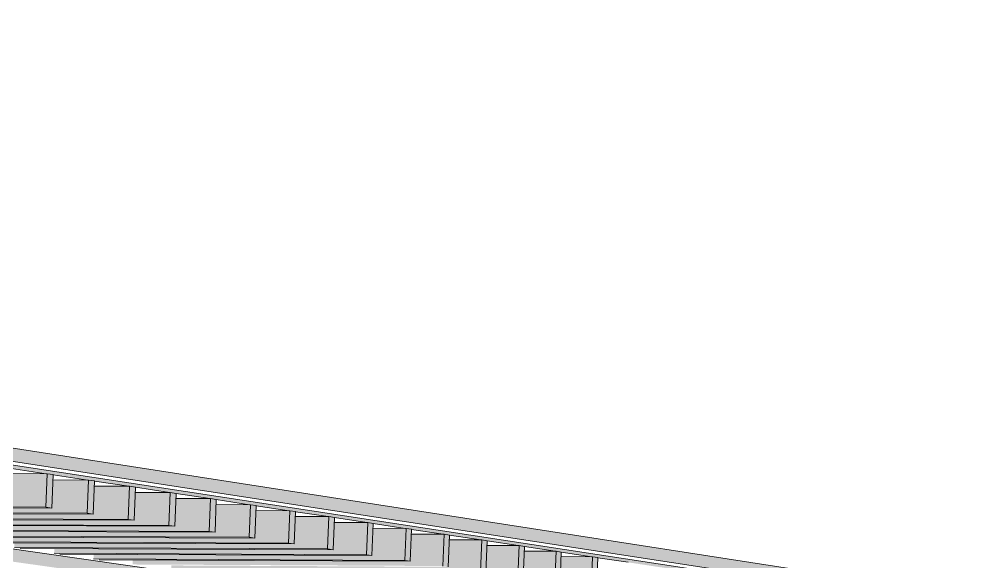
# Model space of a CAD drawing. Header units: inches. Extents: x 31155.6 to 31160.43, y 58.98 to 66.18.
# Drawn here: x 31156.4441 to 31156.5065, y 59.2444 to 59.2794 of the extents above; entities that cross this region are included whole.
import ezdxf

# ---------------------------------------------------------------- set-up
doc = ezdxf.new("R2010")
doc.units = ezdxf.units.IN
doc.header["$MEASUREMENT"] = 0
for name, color, linetype, lineweight in [('A-GLAZ-CWMG', 51, 'Continuous', 9), ('A-ROOF', 132, 'Continuous', 13), ('S-BEAM', 12, 'Continuous', 9)]:
    doc.layers.add(name, color=color, linetype=linetype, lineweight=lineweight)

msp = doc.modelspace()

# ---------------------------------------------------------------- hatches: boundary and pattern name
at = {"layer": 'A-GLAZ-CWMG'}
msp.add_hatch(color=256, dxfattribs=at).paths.add_polyline_path([(31156.606655, 59.221358), (31156.606654, 59.221931), (31156.247176, 59.273293), (31156.247176, 59.272188), (31156.606499, 59.22138)], flags=0)
at = {"layer": 'A-ROOF'}
for points in [[(31156.619891, 59.223884), (31156.619891, 59.224468), (31156.264641, 59.279435), (31156.264641, 59.278296), (31156.615251, 59.224595)], [(31156.619822, 59.223582), (31156.619822, 59.223734), (31156.265945, 59.277783), (31156.265945, 59.277486), (31156.615252, 59.224278)]]:
    msp.add_hatch(color=256, dxfattribs=at).paths.add_polyline_path(points, flags=0)
at = {"layer": 'S-BEAM'}
for points in [[(31156.445818, 59.247925), (31156.445904, 59.250074), (31156.445849, 59.250082), (31156.443586, 59.250087), (31156.443514, 59.248269), (31156.425083, 59.248323), (31156.425083, 59.247989), (31156.4436, 59.247932)], [(31156.448495, 59.247527), (31156.44858, 59.249666), (31156.448406, 59.249675), (31156.446285, 59.24968), (31156.446213, 59.247868), (31156.427832, 59.247926), (31156.427832, 59.247596), (31156.448406, 59.247528)], [(31156.446208, 59.247867), (31156.446294, 59.250023), (31156.445904, 59.250082), (31156.445818, 59.247925)], [(31156.448881, 59.24747), (31156.448966, 59.249616), (31156.44858, 59.249675), (31156.448495, 59.247527)], [(31156.451145, 59.247134), (31156.45123, 59.249263), (31156.451176, 59.249271), (31156.448957, 59.249276), (31156.448885, 59.247471), (31156.430555, 59.247531), (31156.430555, 59.247206), (31156.448971, 59.247142)], [(31156.451528, 59.247077), (31156.451613, 59.249213), (31156.45123, 59.249271), (31156.451145, 59.247134)], [(31156.45377, 59.246745), (31156.453855, 59.248863), (31156.4538, 59.248871), (31156.451604, 59.248877), (31156.451532, 59.247079), (31156.433252, 59.247138), (31156.433252, 59.246821), (31156.451617, 59.246753)], [(31156.456369, 59.246359), (31156.456454, 59.248467), (31156.4564, 59.248475), (31156.454225, 59.248481), (31156.454153, 59.24669), (31156.435923, 59.246748), (31156.435923, 59.246438), (31156.454238, 59.246367)], [(31156.454149, 59.246689), (31156.454233, 59.248813), (31156.453855, 59.248871), (31156.45377, 59.246745)], [(31156.456745, 59.246303), (31156.456829, 59.248418), (31156.456454, 59.248475), (31156.456369, 59.246359), (31156.456608, 59.246324)], [(31156.458944, 59.245977), (31156.459028, 59.248075), (31156.458974, 59.248083), (31156.45682, 59.24809), (31156.456749, 59.246305), (31156.438568, 59.246362), (31156.438568, 59.24606), (31156.457184, 59.245984)], [(31156.459316, 59.245922), (31156.4594, 59.248026), (31156.459028, 59.248083), (31156.458944, 59.245977)], [(31156.461494, 59.245599), (31156.461578, 59.247686), (31156.461524, 59.247695), (31156.459391, 59.247701), (31156.45932, 59.245923), (31156.441189, 59.24598), (31156.441189, 59.245685), (31156.459404, 59.245608)], [(31156.46402, 59.245224), (31156.464103, 59.247302), (31156.46405, 59.24731), (31156.461938, 59.247317), (31156.461867, 59.245545), (31156.443785, 59.245602), (31156.443785, 59.245313), (31156.46195, 59.245233)], [(31156.461862, 59.245544), (31156.461946, 59.247638), (31156.461578, 59.247694), (31156.461494, 59.245599), (31156.461567, 59.245588)], [(31156.464384, 59.24517), (31156.464468, 59.247254), (31156.464104, 59.24731), (31156.46402, 59.245224)], [(31156.466522, 59.244853), (31156.466605, 59.246921), (31156.466552, 59.246929), (31156.46446, 59.246936), (31156.464389, 59.245171), (31156.446357, 59.245227), (31156.446357, 59.244945), (31156.465956, 59.244855)], [(31156.469, 59.244485), (31156.469083, 59.246543), (31156.46903, 59.246551), (31156.466958, 59.246559), (31156.466887, 59.2448), (31156.448905, 59.244856), (31156.448905, 59.244581), (31156.467063, 59.244494)], [(31156.466883, 59.244799), (31156.466966, 59.246874), (31156.466605, 59.246929), (31156.466522, 59.244853)], [(31156.469358, 59.244432), (31156.469441, 59.246497), (31156.469084, 59.246551), (31156.469, 59.244485)], [(31156.471456, 59.244121), (31156.471538, 59.246169), (31156.471485, 59.246177), (31156.469433, 59.246185), (31156.469363, 59.244433), (31156.451429, 59.244488), (31156.451429, 59.24422), (31156.469525, 59.24413)], [(31156.47181, 59.244068), (31156.471893, 59.246123), (31156.471539, 59.246177), (31156.471456, 59.244121)], [(31156.473888, 59.24376), (31156.47397, 59.245799), (31156.473918, 59.245807), (31156.471885, 59.245815), (31156.471814, 59.244069), (31156.45393, 59.244158), (31156.45393, 59.243862), (31156.471965, 59.243769)], [(31156.476298, 59.243402), (31156.47638, 59.245432), (31156.476327, 59.24544), (31156.474314, 59.245448), (31156.474244, 59.243709), (31156.456408, 59.2438), (31156.456408, 59.243507), (31156.474733, 59.24341)], [(31156.474239, 59.243708), (31156.474322, 59.245753), (31156.473971, 59.245807), (31156.473888, 59.24376)], [(31156.476646, 59.24335), (31156.476728, 59.245387), (31156.47638, 59.245439), (31156.476298, 59.243402)], [(31156.478686, 59.243048), (31156.478767, 59.245068), (31156.478715, 59.245076), (31156.47672, 59.245085), (31156.47665, 59.243352), (31156.458863, 59.243446), (31156.458863, 59.243156), (31156.476732, 59.243058)], [(31156.481051, 59.242697), (31156.481133, 59.244708), (31156.481081, 59.244716), (31156.479104, 59.244725), (31156.479035, 59.242998), (31156.461296, 59.243095), (31156.461296, 59.242808), (31156.479116, 59.242708)], [(31156.47903, 59.242997), (31156.479112, 59.245023), (31156.478768, 59.245076), (31156.478686, 59.243048)], [(31156.481393, 59.242646), (31156.481474, 59.244663), (31156.481133, 59.244715), (31156.481051, 59.242697)]]:
    msp.add_hatch(color=256, dxfattribs=at).paths.add_polyline_path(points, flags=0)

# ---------------------------------------------------------------- linework, layer by layer
at = {"layer": 'A-GLAZ-CWMG'}
msp.add_line((31156.606654, 59.221931), (31156.247176, 59.273293), dxfattribs=at)
at = {"layer": 'A-ROOF'}
for p, q in [((31156.264641, 59.279435), (31156.619891, 59.224468)), ((31156.619891, 59.223884), (31156.264641, 59.278296)), ((31156.265945, 59.277783), (31156.619822, 59.223734)), ((31156.445849, 59.250082), (31156.443595, 59.250426)), ((31156.448525, 59.249675), (31156.446294, 59.250015)), ((31156.451176, 59.249271), (31156.448966, 59.249608)), ((31156.4538, 59.248871), (31156.451612, 59.249204)), ((31156.4564, 59.248475), (31156.454233, 59.248805)), ((31156.458974, 59.248083), (31156.456829, 59.24841)), ((31156.461524, 59.247695), (31156.4594, 59.248018)), ((31156.46405, 59.24731), (31156.461946, 59.24763)), ((31156.466552, 59.246929), (31156.464468, 59.247246)), ((31156.46903, 59.246551), (31156.466966, 59.246866)), ((31156.471485, 59.246177), (31156.469441, 59.246489)), ((31156.473918, 59.245807), (31156.471893, 59.246115)), ((31156.476327, 59.24544), (31156.474321, 59.245745)), ((31156.478715, 59.245076), (31156.476728, 59.245379)), ((31156.481081, 59.244716), (31156.479112, 59.245016)), ((31156.483425, 59.244359), (31156.481474, 59.244656))]:
    msp.add_line(p, q, dxfattribs=at)
at = {"layer": 'S-BEAM'}
for p, q in [((31156.443586, 59.250087), (31156.445904, 59.250082)), ((31156.445904, 59.250082), (31156.445818, 59.247925)), ((31156.446294, 59.250023), (31156.445904, 59.250082)), ((31156.446208, 59.247867), (31156.446294, 59.250023)), ((31156.446285, 59.24968), (31156.44858, 59.249675)), ((31156.44858, 59.249675), (31156.448495, 59.247527)), ((31156.448966, 59.249616), (31156.44858, 59.249675)), ((31156.448881, 59.24747), (31156.448966, 59.249616)), ((31156.448957, 59.249276), (31156.45123, 59.249271)), ((31156.45123, 59.249271), (31156.451145, 59.247134)), ((31156.451613, 59.249213), (31156.45123, 59.249271)), ((31156.451528, 59.247077), (31156.451613, 59.249213)), ((31156.451604, 59.248877), (31156.453855, 59.248871)), ((31156.453855, 59.248871), (31156.45377, 59.246745)), ((31156.454233, 59.248813), (31156.453855, 59.248871)), ((31156.454149, 59.246689), (31156.454233, 59.248813)), ((31156.454225, 59.248481), (31156.456454, 59.248475)), ((31156.456454, 59.248475), (31156.456369, 59.246359)), ((31156.456829, 59.248418), (31156.456454, 59.248475)), ((31156.456745, 59.246303), (31156.456829, 59.248418)), ((31156.425083, 59.247989), (31156.445818, 59.247925)), ((31156.425483, 59.247932), (31156.446208, 59.247867)), ((31156.445818, 59.247925), (31156.446208, 59.247867)), ((31156.45682, 59.24809), (31156.459028, 59.248083)), ((31156.459028, 59.248083), (31156.458944, 59.245977)), ((31156.4594, 59.248026), (31156.459028, 59.248083)), ((31156.459316, 59.245922), (31156.4594, 59.248026)), ((31156.427832, 59.247596), (31156.448495, 59.247527)), ((31156.428229, 59.247539), (31156.448881, 59.24747)), ((31156.430555, 59.247206), (31156.451145, 59.247134)), ((31156.430948, 59.24715), (31156.451528, 59.247077)), ((31156.448495, 59.247527), (31156.448881, 59.24747)), ((31156.451145, 59.247134), (31156.451528, 59.247077)), ((31156.459391, 59.247701), (31156.461578, 59.247694)), ((31156.461578, 59.247694), (31156.461494, 59.245599)), ((31156.461946, 59.247638), (31156.461578, 59.247694)), ((31156.461862, 59.245544), (31156.461946, 59.247638)), ((31156.461938, 59.247317), (31156.464104, 59.24731)), ((31156.464104, 59.24731), (31156.46402, 59.245224)), ((31156.464468, 59.247254), (31156.464104, 59.24731)), ((31156.464384, 59.24517), (31156.464468, 59.247254)), ((31156.433252, 59.246821), (31156.45377, 59.246745)), ((31156.433641, 59.246765), (31156.454149, 59.246689)), ((31156.45377, 59.246745), (31156.454149, 59.246689)), ((31156.46446, 59.246936), (31156.466605, 59.246929)), ((31156.466605, 59.246929), (31156.466522, 59.244853)), ((31156.466966, 59.246874), (31156.466605, 59.246929)), ((31156.466883, 59.244799), (31156.466966, 59.246874)), ((31156.466958, 59.246559), (31156.469084, 59.246551)), ((31156.469084, 59.246551), (31156.469, 59.244485)), ((31156.469441, 59.246497), (31156.469084, 59.246551)), ((31156.469358, 59.244432), (31156.469441, 59.246497)), ((31156.435923, 59.246438), (31156.456369, 59.246359)), ((31156.436308, 59.246383), (31156.456745, 59.246303)), ((31156.438568, 59.24606), (31156.458944, 59.245977)), ((31156.43895, 59.246005), (31156.459316, 59.245922)), ((31156.456369, 59.246359), (31156.456745, 59.246303)), ((31156.458944, 59.245977), (31156.459316, 59.245922)), ((31156.469433, 59.246185), (31156.471539, 59.246177)), ((31156.471539, 59.246177), (31156.471456, 59.244121)), ((31156.471893, 59.246123), (31156.471539, 59.246177)), ((31156.47181, 59.244068), (31156.471893, 59.246123)), ((31156.441189, 59.245685), (31156.461494, 59.245599)), ((31156.441567, 59.245631), (31156.461862, 59.245544)), ((31156.443785, 59.245313), (31156.46402, 59.245224)), ((31156.44416, 59.24526), (31156.464384, 59.24517)), ((31156.461494, 59.245599), (31156.461862, 59.245544)), ((31156.471885, 59.245815), (31156.473971, 59.245807)), ((31156.473971, 59.245807), (31156.473888, 59.24376)), ((31156.474322, 59.245753), (31156.473971, 59.245807)), ((31156.474239, 59.243708), (31156.474322, 59.245753)), ((31156.474314, 59.245448), (31156.47638, 59.245439)), ((31156.47638, 59.245439), (31156.476298, 59.243402)), ((31156.476728, 59.245387), (31156.47638, 59.245439)), ((31156.476646, 59.24335), (31156.476728, 59.245387)), ((31156.446357, 59.244945), (31156.466522, 59.244853)), ((31156.446728, 59.244892), (31156.466883, 59.244799)), ((31156.46402, 59.245224), (31156.464384, 59.24517)), ((31156.466522, 59.244853), (31156.466883, 59.244799)), ((31156.47672, 59.245085), (31156.478768, 59.245076)), ((31156.478768, 59.245076), (31156.478686, 59.243048)), ((31156.479112, 59.245023), (31156.478768, 59.245076)), ((31156.47903, 59.242997), (31156.479112, 59.245023)), ((31156.479104, 59.244725), (31156.481133, 59.244715)), ((31156.481133, 59.244715), (31156.481051, 59.242697)), ((31156.481474, 59.244663), (31156.481133, 59.244715)), ((31156.481393, 59.242646), (31156.481474, 59.244663)), ((31156.448905, 59.244581), (31156.469, 59.244485)), ((31156.449272, 59.244528), (31156.469358, 59.244432)), ((31156.469, 59.244485), (31156.469358, 59.244432))]:
    msp.add_line(p, q, dxfattribs=at)

doc.saveas('drawing.dxf')
